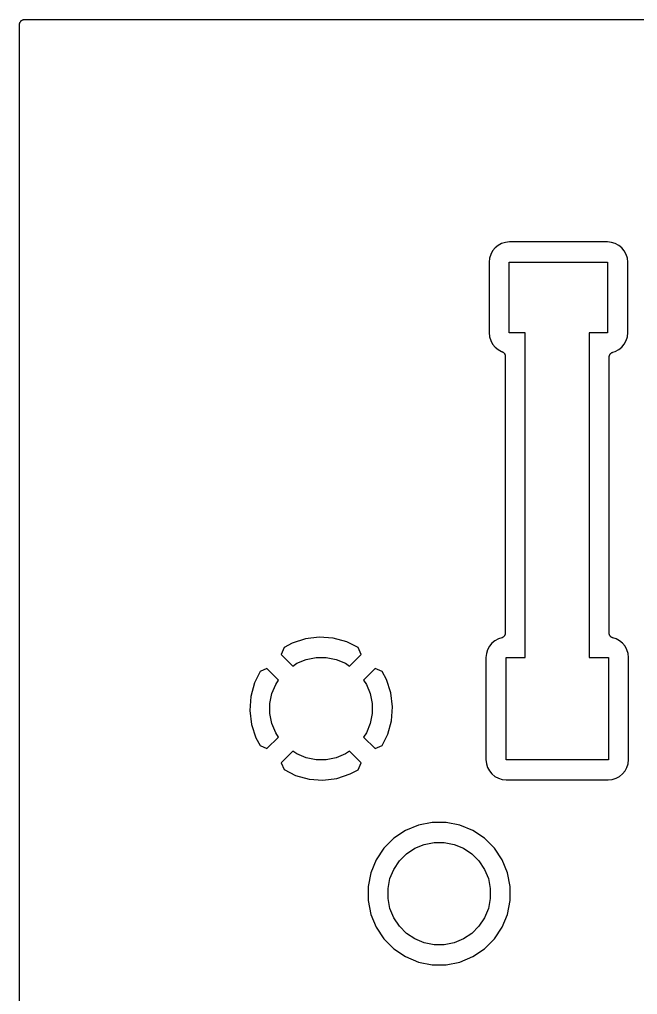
# Model space of a CAD drawing. Extents: x 105 to 193.4, y -145.7 to -72.2.
# Drawn here: x 104.95 to 120.66, y -96.96 to -72.19 of the extents above; entities that cross this region are included whole.
import ezdxf

# ---------------------------------------------------------------- set-up
doc = ezdxf.new("R2010")
doc.units = 0
doc.layers.add('BLACK', color=7, linetype='CONTINUOUS')

msp = doc.modelspace()

# ---------------------------------------------------------------- linework, layer by layer
at = {"layer": 'BLACK', "linetype": 'CONTINUOUS'}
for p, q in [((104.952, -72.3112), (104.953, -72.2993)), ((104.952, -72.3121), (104.952, -72.3112)), ((104.952, -72.3121), (104.952, -72.3121)), ((104.952, -72.3121), (104.952, -72.3121)), ((104.952, -72.313), (104.952, -72.3121)), ((104.952, -145.543), (104.952, -72.313)), ((104.953, -72.2993), (104.955, -72.2875)), ((104.955, -72.2866), (104.958, -72.2752)), ((104.955, -72.287), (104.955, -72.2866)), ((104.955, -72.2875), (104.955, -72.287)), ((104.958, -72.2752), (104.962, -72.2638)), ((104.962, -72.263), (104.968, -72.2525)), ((104.962, -72.2634), (104.962, -72.263)), ((104.962, -72.2638), (104.962, -72.2634)), ((104.968, -72.2525), (104.974, -72.242)), ((104.974, -72.2412), (104.982, -72.2321)), ((104.974, -72.2416), (104.974, -72.2412)), ((104.974, -72.242), (104.974, -72.2416)), ((104.982, -72.2321), (104.99, -72.2229)), ((104.99, -72.2223), (104.999, -72.2148)), ((104.99, -72.2226), (104.99, -72.2223)), ((104.99, -72.2229), (104.99, -72.2226)), ((104.999, -72.2148), (105.009, -72.2072)), ((105.009, -72.2067), (105.02, -72.2012)), ((105.009, -72.207), (105.009, -72.2067)), ((105.009, -72.2072), (105.009, -72.207)), ((105.02, -72.2012), (105.031, -72.1956)), ((105.031, -72.1952), (105.043, -72.1919)), ((105.031, -72.1955), (105.031, -72.1952)), ((105.031, -72.1956), (105.031, -72.1955)), ((105.043, -72.1919), (105.054, -72.1884)), ((105.054, -72.1884), (105.055, -72.1884)), ((105.055, -72.1882), (105.067, -72.1872)), ((105.055, -72.1884), (105.055, -72.1882)), ((105.067, -72.1872), (105.079, -72.186)), ((105.079, -72.186), (193.309, -72.186)), ((117.039, -77.9871), (116.976, -78.0644)), ((117.116, -77.9236), (117.039, -77.9871)), ((117.205, -77.8764), (117.116, -77.9236)), ((117.3, -77.8474), (117.205, -77.8764)), ((117.406, -77.8369), (117.3, -77.8474)), ((119.894, -77.8369), (117.406, -77.8369)), ((120, -77.8473), (119.894, -77.8369)), ((120.095, -77.8764), (120, -77.8473)), ((120.184, -77.9236), (120.095, -77.8764)), ((120.261, -77.9871), (120.184, -77.9236)), ((120.324, -78.0644), (120.261, -77.9871)), ((116.899, -78.2484), (116.889, -78.3542)), ((116.928, -78.1527), (116.899, -78.2484)), ((116.976, -78.0644), (116.928, -78.1527)), ((120.372, -78.1527), (120.324, -78.0644)), ((120.401, -78.2484), (120.372, -78.1527)), ((120.411, -78.3542), (120.401, -78.2484)), ((116.889, -78.3542), (116.889, -80.1418)), ((117.4, -80.148), (117.4, -78.348)), ((117.4, -78.348), (119.9, -78.348)), ((119.9, -78.348), (119.9, -80.148)), ((120.411, -80.1418), (120.411, -78.3542)), ((116.889, -80.1418), (116.899, -80.2476)), ((116.899, -80.2476), (116.928, -80.3433)), ((117.805, -80.148), (117.4, -80.148)), ((117.805, -88.392), (117.805, -80.148)), ((119.9, -80.148), (119.431, -80.148)), ((119.431, -80.148), (119.431, -88.392)), ((120.372, -80.3433), (120.401, -80.2476)), ((120.401, -80.2476), (120.411, -80.1418)), ((116.928, -80.3433), (116.976, -80.4316)), ((116.976, -80.4316), (117.039, -80.5089)), ((120.261, -80.5089), (120.324, -80.4316)), ((120.324, -80.4316), (120.372, -80.3433)), ((117.039, -80.5089), (117.116, -80.5724)), ((117.116, -80.5724), (117.205, -80.6196)), ((117.205, -80.6196), (117.207, -80.6203)), ((117.207, -80.6203), (117.209, -80.6209)), ((117.209, -80.6209), (117.214, -80.6231)), ((117.214, -80.6231), (117.219, -80.6248)), ((117.219, -80.6248), (117.225, -80.628)), ((117.225, -80.628), (117.232, -80.6307)), ((117.232, -80.6307), (117.236, -80.6339)), ((117.236, -80.6339), (117.241, -80.6366)), ((117.241, -80.6366), (117.246, -80.6409)), ((117.246, -80.6409), (117.252, -80.6447)), ((117.252, -80.6447), (117.256, -80.6488)), ((117.256, -80.6488), (117.26, -80.6524)), ((117.26, -80.6524), (117.265, -80.6576)), ((117.265, -80.6576), (117.269, -80.6624)), ((117.269, -80.6624), (117.272, -80.6672)), ((117.272, -80.6672), (117.276, -80.6716)), ((117.276, -80.6716), (117.279, -80.6775)), ((117.279, -80.6775), (117.283, -80.6832)), ((117.283, -80.6832), (117.285, -80.6884)), ((117.285, -80.6884), (117.288, -80.6935)), ((117.288, -80.6935), (117.29, -80.6999)), ((117.29, -80.6999), (117.292, -80.7062)), ((117.292, -80.7062), (117.293, -80.7118)), ((117.293, -80.7118), (117.295, -80.7172)), ((117.295, -80.7172), (117.295, -80.7239)), ((117.295, -80.7239), (117.297, -80.7305)), ((117.297, -80.7305), (117.297, -80.7362)), ((117.297, -80.7362), (117.297, -80.7419)), ((117.297, -80.7419), (117.297, -87.7733)), ((119.939, -80.7482), (119.941, -80.7416)), ((119.939, -80.7539), (119.939, -80.7482)), ((119.941, -80.7416), (119.942, -80.7349)), ((119.942, -80.7349), (119.943, -80.7294)), ((119.943, -80.7294), (119.944, -80.7239)), ((119.944, -80.7239), (119.947, -80.7177)), ((119.947, -80.7177), (119.949, -80.7112)), ((119.949, -80.7112), (119.952, -80.7063)), ((119.952, -80.7063), (119.954, -80.701)), ((119.954, -80.701), (119.958, -80.6954)), ((119.958, -80.6954), (119.961, -80.6895)), ((119.961, -80.6895), (119.965, -80.6852)), ((119.965, -80.6852), (119.968, -80.6805)), ((119.968, -80.6805), (119.973, -80.6757)), ((119.973, -80.6757), (119.977, -80.6705)), ((119.977, -80.6705), (119.981, -80.667)), ((119.981, -80.667), (119.985, -80.663)), ((119.985, -80.663), (119.991, -80.6592)), ((119.991, -80.6592), (119.996, -80.655)), ((119.996, -80.655), (120.001, -80.6524)), ((120.001, -80.6524), (120.006, -80.6492)), ((120.006, -80.6492), (120.012, -80.6466)), ((120.012, -80.6466), (120.018, -80.6435)), ((120.018, -80.6435), (120.024, -80.6419)), ((120.024, -80.6419), (120.029, -80.6397)), ((120.029, -80.6397), (120.095, -80.6196)), ((120.095, -80.6196), (120.184, -80.5724)), ((120.184, -80.5724), (120.261, -80.5089)), ((119.939, -80.7595), (119.939, -80.7539)), ((119.939, -80.7613), (119.939, -80.7595)), ((119.939, -87.7733), (119.939, -80.7613)), ((112.217, -87.92), (111.878, -88.0328)), ((112.571, -87.8759), (112.217, -87.92)), ((112.926, -87.9015), (112.571, -87.8759)), ((113.269, -87.996), (112.926, -87.9015)), ((117.123, -87.9204), (117.034, -87.9676)), ((117.207, -87.8948), (117.123, -87.9204)), ((117.212, -87.8926), (117.207, -87.8948)), ((117.218, -87.891), (117.212, -87.8926)), ((117.224, -87.8879), (117.218, -87.891)), ((117.23, -87.8853), (117.224, -87.8879)), ((117.235, -87.8822), (117.23, -87.8853)), ((117.24, -87.8795), (117.235, -87.8822)), ((117.245, -87.8753), (117.24, -87.8795)), ((117.251, -87.8716), (117.245, -87.8753)), ((117.255, -87.8676), (117.251, -87.8716)), ((117.259, -87.864), (117.255, -87.8676)), ((117.263, -87.8588), (117.259, -87.864)), ((117.268, -87.8541), (117.263, -87.8588)), ((117.271, -87.8494), (117.268, -87.8541)), ((117.275, -87.845), (117.271, -87.8494)), ((117.278, -87.8391), (117.275, -87.845)), ((117.282, -87.8335), (117.278, -87.8391)), ((117.284, -87.8283), (117.282, -87.8335)), ((117.287, -87.8233), (117.284, -87.8283)), ((117.289, -87.8169), (117.287, -87.8233)), ((117.292, -87.8107), (117.289, -87.8169)), ((117.293, -87.8051), (117.292, -87.8107)), ((117.294, -87.7997), (117.293, -87.8051)), ((117.295, -87.793), (117.294, -87.7997)), ((117.297, -87.7864), (117.295, -87.793)), ((117.297, -87.7733), (117.297, -87.775)), ((117.297, -87.775), (117.297, -87.7807)), ((117.297, -87.7807), (117.297, -87.7864)), ((119.939, -87.7789), (119.939, -87.7733)), ((119.939, -87.7846), (119.939, -87.7789)), ((119.941, -87.7912), (119.939, -87.7846)), ((119.941, -87.7979), (119.941, -87.7912)), ((119.943, -87.8034), (119.941, -87.7979)), ((119.944, -87.809), (119.943, -87.8034)), ((119.946, -87.8152), (119.944, -87.809)), ((119.948, -87.8217), (119.946, -87.8152)), ((119.951, -87.8267), (119.948, -87.8217)), ((119.953, -87.832), (119.951, -87.8267)), ((119.957, -87.8376), (119.953, -87.832)), ((119.96, -87.8435), (119.957, -87.8376)), ((119.964, -87.848), (119.96, -87.8435)), ((119.967, -87.8527), (119.964, -87.848)), ((119.971, -87.8575), (119.967, -87.8527)), ((119.976, -87.8627), (119.971, -87.8575)), ((119.98, -87.8664), (119.976, -87.8627)), ((119.984, -87.8704), (119.98, -87.8664)), ((119.99, -87.8743), (119.984, -87.8704)), ((119.995, -87.8785), (119.99, -87.8743)), ((120, -87.8813), (119.995, -87.8785)), ((120.004, -87.8845), (120, -87.8813)), ((120.011, -87.8871), (120.004, -87.8845)), ((120.017, -87.8903), (120.011, -87.8871)), ((120.022, -87.892), (120.017, -87.8903)), ((120.027, -87.8943), (120.022, -87.892)), ((120.029, -87.8948), (120.027, -87.8943)), ((120.113, -87.9204), (120.029, -87.8948)), ((120.202, -87.9676), (120.113, -87.9204)), ((111.679, -88.1392), (111.6, -88.3148)), ((111.878, -88.0328), (111.679, -88.1392)), ((113.558, -88.1409), (113.269, -87.996)), ((113.636, -88.3148), (113.558, -88.1409)), ((116.894, -88.1084), (116.846, -88.1967)), ((116.957, -88.0311), (116.894, -88.1084)), ((117.034, -87.9676), (116.957, -88.0311)), ((120.279, -88.0311), (120.202, -87.9676)), ((120.342, -88.1084), (120.279, -88.0311)), ((120.39, -88.1967), (120.342, -88.1084)), ((111.6, -88.3148), (111.896, -88.6109)), ((112.239, -88.442), (112.49, -88.392)), ((112.49, -88.392), (112.746, -88.392)), ((112.746, -88.392), (112.997, -88.442)), ((113.34, -88.6109), (113.636, -88.3148)), ((116.817, -88.2924), (116.807, -88.3982)), ((116.807, -88.3982), (116.807, -90.9858)), ((116.846, -88.1967), (116.817, -88.2924)), ((117.318, -90.992), (117.318, -88.392)), ((117.318, -88.392), (117.805, -88.392)), ((119.431, -88.392), (119.918, -88.392)), ((119.918, -88.392), (119.918, -90.992)), ((120.419, -88.2924), (120.39, -88.1967)), ((120.429, -88.3982), (120.419, -88.2924)), ((120.429, -90.9858), (120.429, -88.3982)), ((111.241, -88.674), (111.067, -88.7518)), ((111.537, -88.9701), (111.241, -88.674)), ((111.896, -88.6109), (112.002, -88.54)), ((112.002, -88.54), (112.239, -88.442)), ((112.997, -88.442), (113.234, -88.54)), ((113.234, -88.54), (113.34, -88.6109)), ((113.995, -88.674), (113.699, -88.9701)), ((114.171, -88.7525), (113.995, -88.674)), ((111.067, -88.7518), (110.922, -89.0408)), ((114.277, -88.9516), (114.171, -88.7525)), ((110.922, -89.0408), (110.828, -89.3842)), ((111.368, -89.3128), (111.466, -89.0762)), ((111.466, -89.0762), (111.537, -88.9701)), ((113.699, -88.9701), (113.77, -89.0762)), ((113.77, -89.0762), (113.868, -89.3128)), ((114.39, -89.2912), (114.277, -88.9516)), ((110.828, -89.3842), (110.802, -89.7394)), ((111.318, -89.564), (111.368, -89.3128)), ((113.868, -89.3128), (113.918, -89.564)), ((114.434, -89.6446), (114.39, -89.2912)), ((111.318, -89.82), (111.318, -89.564)), ((113.918, -89.564), (113.918, -89.82)), ((114.408, -89.9998), (114.434, -89.6446)), ((110.802, -89.7394), (110.846, -90.0928)), ((111.368, -90.0712), (111.318, -89.82)), ((113.918, -89.82), (113.868, -90.0712)), ((110.846, -90.0928), (110.959, -90.4324)), ((111.466, -90.3078), (111.368, -90.0712)), ((113.868, -90.0712), (113.77, -90.3078)), ((114.314, -90.3432), (114.408, -89.9998)), ((111.537, -90.4139), (111.466, -90.3078)), ((113.77, -90.3078), (113.699, -90.4139)), ((114.169, -90.6322), (114.314, -90.3432)), ((110.959, -90.4324), (111.065, -90.6315)), ((111.065, -90.6315), (111.241, -90.71)), ((111.241, -90.71), (111.537, -90.4139)), ((113.699, -90.4139), (113.995, -90.71)), ((113.995, -90.71), (114.169, -90.6322)), ((111.896, -90.7731), (111.6, -91.0692)), ((112.002, -90.844), (111.896, -90.7731)), ((112.239, -90.942), (112.002, -90.844)), ((113.234, -90.844), (112.997, -90.942)), ((113.34, -90.7731), (113.234, -90.844)), ((113.636, -91.0692), (113.34, -90.7731)), ((111.6, -91.0692), (111.678, -91.2431)), ((112.49, -90.992), (112.239, -90.942)), ((112.746, -90.992), (112.49, -90.992)), ((112.997, -90.942), (112.746, -90.992)), ((113.557, -91.2448), (113.636, -91.0692)), ((116.807, -90.9858), (116.817, -91.0916)), ((116.817, -91.0916), (116.846, -91.1873)), ((119.918, -90.992), (117.318, -90.992)), ((120.39, -91.1873), (120.419, -91.0916)), ((120.419, -91.0916), (120.429, -90.9858)), ((111.678, -91.2431), (111.967, -91.388)), ((111.967, -91.388), (112.31, -91.4825)), ((113.019, -91.464), (113.358, -91.3512)), ((113.358, -91.3512), (113.557, -91.2448)), ((116.846, -91.1873), (116.894, -91.2756)), ((116.894, -91.2756), (116.957, -91.3529)), ((116.957, -91.3529), (117.034, -91.4164)), ((120.202, -91.4164), (120.279, -91.3529)), ((120.279, -91.3529), (120.342, -91.2756)), ((120.342, -91.2756), (120.39, -91.1873)), ((112.31, -91.4825), (112.665, -91.5081)), ((112.665, -91.5081), (113.019, -91.464)), ((117.034, -91.4164), (117.123, -91.4636)), ((117.123, -91.4636), (117.218, -91.4926)), ((117.218, -91.4926), (117.324, -91.5031)), ((117.324, -91.5031), (119.912, -91.5031)), ((119.912, -91.5031), (120.018, -91.4926)), ((120.018, -91.4926), (120.113, -91.4636)), ((120.113, -91.4636), (120.202, -91.4164)), ((115.44, -92.584), (115.091, -92.6535)), ((115.796, -92.584), (115.44, -92.584)), ((116.145, -92.6535), (115.796, -92.584)), ((114.762, -92.7898), (114.465, -92.9876)), ((115.091, -92.6535), (114.762, -92.7898)), ((116.474, -92.7898), (116.145, -92.6535)), ((116.771, -92.9876), (116.474, -92.7898)), ((114.465, -92.9876), (114.214, -93.2395)), ((115.239, -93.142), (115.49, -93.092)), ((115.49, -93.092), (115.746, -93.092)), ((115.746, -93.092), (115.997, -93.142)), ((117.022, -93.2395), (116.771, -92.9876)), ((114.214, -93.2395), (114.016, -93.5356)), ((114.789, -93.3822), (115.002, -93.24)), ((115.002, -93.24), (115.239, -93.142)), ((115.997, -93.142), (116.234, -93.24)), ((116.234, -93.24), (116.447, -93.3822)), ((117.22, -93.5356), (117.022, -93.2395)), ((114.016, -93.5356), (113.879, -93.8646)), ((114.466, -93.7762), (114.608, -93.5633)), ((114.608, -93.5633), (114.789, -93.3822)), ((116.447, -93.3822), (116.628, -93.5633)), ((116.628, -93.5633), (116.77, -93.7762)), ((117.357, -93.8646), (117.22, -93.5356)), ((113.879, -93.8646), (113.81, -94.2139)), ((114.368, -94.0128), (114.466, -93.7762)), ((116.77, -93.7762), (116.868, -94.0128)), ((117.426, -94.2139), (117.357, -93.8646)), ((114.318, -94.264), (114.368, -94.0128)), ((116.868, -94.0128), (116.918, -94.264)), ((113.81, -94.2139), (113.81, -94.5701)), ((114.318, -94.52), (114.318, -94.264)), ((116.918, -94.264), (116.918, -94.52)), ((117.426, -94.5701), (117.426, -94.2139)), ((113.81, -94.5701), (113.879, -94.9194)), ((114.368, -94.7712), (114.318, -94.52)), ((116.918, -94.52), (116.868, -94.7712)), ((117.357, -94.9194), (117.426, -94.5701)), ((114.466, -95.0078), (114.368, -94.7712)), ((116.868, -94.7712), (116.77, -95.0078)), ((113.879, -94.9194), (114.016, -95.2484)), ((114.608, -95.2207), (114.466, -95.0078)), ((116.77, -95.0078), (116.628, -95.2207)), ((117.22, -95.2484), (117.357, -94.9194)), ((114.016, -95.2484), (114.214, -95.5445)), ((114.789, -95.4018), (114.608, -95.2207)), ((116.628, -95.2207), (116.447, -95.4018)), ((117.022, -95.5445), (117.22, -95.2484)), ((114.214, -95.5445), (114.465, -95.7964)), ((115.002, -95.544), (114.789, -95.4018)), ((115.239, -95.642), (115.002, -95.544)), ((116.234, -95.544), (115.997, -95.642)), ((116.447, -95.4018), (116.234, -95.544)), ((116.771, -95.7964), (117.022, -95.5445)), ((114.465, -95.7964), (114.762, -95.9942)), ((115.49, -95.692), (115.239, -95.642)), ((115.746, -95.692), (115.49, -95.692)), ((115.997, -95.642), (115.746, -95.692)), ((116.474, -95.9942), (116.771, -95.7964)), ((114.762, -95.9942), (115.091, -96.1305)), ((116.145, -96.1305), (116.474, -95.9942)), ((115.091, -96.1305), (115.44, -96.2)), ((115.44, -96.2), (115.796, -96.2)), ((115.796, -96.2), (116.145, -96.1305))]:
    msp.add_line(p, q, dxfattribs=at)

doc.saveas('drawing.dxf')
